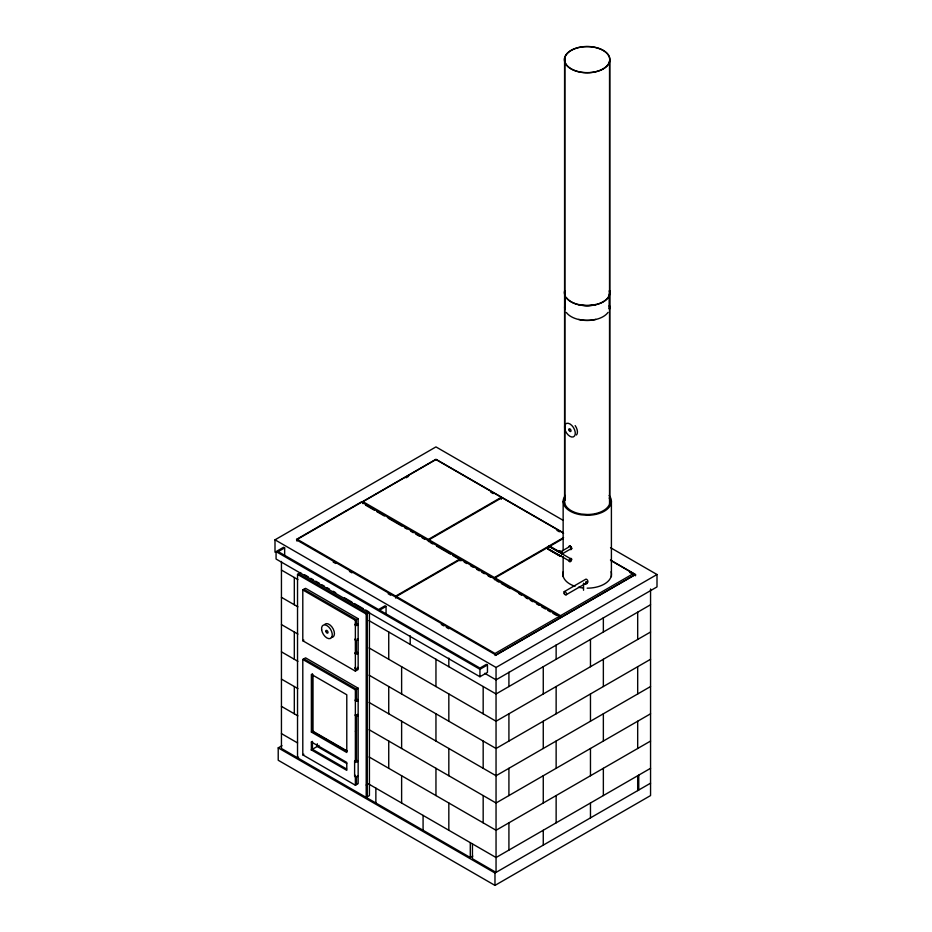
<?xml version="1.0" encoding="UTF-8"?>
<svg xmlns="http://www.w3.org/2000/svg" width="932" height="932" viewBox="0 0 932 932"><rect width="100%" height="100%" fill="white"/><g stroke="black" fill="none" stroke-linecap="round" stroke-linejoin="round"><path stroke-width="1.4" d="M274.998 552.222L274.998 539.826L435.955 446.906L562.812 520.138M296.959 541.108L296.959 539.127L361.336 501.952L460.058 558.955L460.058 560.936M386.058 613.862L386.058 606.429L379.615 610.145L479.945 668.069L486.387 664.353L487.459 664.97L487.459 672.403L479.945 676.749L276.07 559.037L276.07 551.604L283.584 547.259L284.656 547.888L284.656 555.321M362.991 503.653L362.991 501.672L435.955 459.534L501.334 497.292L501.334 499.272M284.656 547.888L278.214 551.604L378.543 609.528L384.986 605.812L386.058 606.429M406.061 477.79L408.554 476.345M298.601 757.157L297.529 757.774L297.529 574.403L300.745 572.539M302.795 589.944L305.579 588.337L358.156 618.697L358.156 669.491L355.372 671.11L302.795 640.75L302.795 589.944L355.372 620.304L358.156 618.697M362.991 501.672L428.37 539.418L501.334 497.292M429.011 541.772L429.011 539.791L501.987 497.665L563.592 533.232M302.795 640.75L303.867 640.133M296.959 539.127L395.681 596.119L460.058 558.955M366.206 614.048L369.422 612.184L369.422 795.567L366.206 797.431L366.206 614.048L297.529 574.403M302.795 659.46L305.579 657.852L358.156 688.2L358.156 783.614L355.372 785.222L302.795 754.862L302.795 659.46L355.372 689.82L358.156 688.2M429.011 539.791L494.403 577.537L563.592 537.589M495.043 579.89L495.043 577.91L562.975 538.684M571.724 548.365L562.182 553.876L562.182 552.385L559.608 550.905L558.326 551.639L559.573 552.024A1.817 1.048 60 0 0 559.608 552.385L548.878 546.187A1.817 1.048 -60 0 0 547.597 548.424L548.552 549.309M560.901 551.639L570.442 546.14M562.182 552.385L560.901 553.13A1.817 1.048 -60 0 1 562.182 553.876M650.559 588.977L650.559 795.567L494.974 885.4L278.214 760.256L278.214 747.872L281.977 745.693M311.37 732.063L346.786 752.508L346.786 694.771L311.37 674.325L311.37 732.063L312.872 731.201L347.065 750.936M564.268 591.645L585.727 579.261A1.817 1.048 60 0 1 587.882 581.172A1.817 1.048 60 0 1 586.298 582.081M566.085 594.802L587.544 582.407M311.37 741.977L346.786 762.423L346.786 770.356L311.37 749.911L311.37 741.977L312.441 741.359L312.441 749.293L346.634 769.028M302.795 754.862L303.867 754.244M311.148 750.039L318.989 745.39M355.372 731.201L356.443 730.583M559.421 616.32L495.043 653.483L396.321 596.492L460.699 559.317L559.421 616.32L559.421 618.3L495.043 655.476M560.493 615.702L633.469 573.576L633.469 575.557L560.493 617.683L560.493 615.702L495.043 577.91M633.399 574.52L635.542 575.766L635.542 574.52L496.045 655.056L296.458 539.826L435.955 459.29L562.742 532.487M276.07 551.604L479.945 669.304L487.459 664.97M274.998 539.826L496.045 667.452L657.002 574.52L657.002 586.915L496.045 679.836L484.745 673.312M650.559 604.752L496.045 693.967L368.944 620.584M366.206 785.035L367.278 784.418M650.559 632.013L496.045 721.228L369.119 647.95M650.559 659.274L496.045 748.489L369.119 675.199M650.559 686.534L496.045 775.739L369.119 702.46M650.559 713.796L496.045 803L369.119 729.721M650.559 741.057L496.045 830.261L369.119 756.982M281.441 561.448L281.441 748.489L470.287 857.522L472.78 856.089M650.559 768.306L496.045 857.522L368.408 783.835M278.214 747.872L494.974 873.004L650.559 783.183M559.608 555.367L560.901 556.101A1.817 1.048 -60 0 0 561.239 555.856M549.216 546.047L550.125 546.571M610.53 547.69L657.002 574.52M610.437 560.027L635.542 574.52M610.809 560.493L633.469 573.576M490.721 492.154L493.214 493.587M556.893 530.355L559.41 531.811M629.636 572.353L632.141 573.797M570.209 549.379L570.512 549.554A1.969 0.979 66.1 0 0 571.409 548.668A1.969 0.979 66.1 0 0 570.512 546.443L570.209 546.152A1.969 0.979 66.1 0 0 569.044 546.467M549.53 546.024L559.445 551.744M548.878 546.187L571.631 559.328M547.597 548.424L570.349 561.553M547.643 548.785L560.563 556.253M547.771 549.065L560.26 556.276M365.507 505.097L374.303 510.188M376.819 511.633L384.368 515.99M388.131 518.169L401.972 526.149M404.476 527.605L406.993 529.061M410.767 531.24L413.284 532.685M415.8 534.141L419.575 536.319M422.08 537.764L424.596 539.22M430.269 542.494L432.786 543.95M436.56 546.129L450.389 554.109M452.905 555.565L461.701 560.645M464.218 562.101L466.734 563.545M470.509 565.724L473.025 567.18M476.8 569.359L479.304 570.803M481.821 572.26L484.337 573.716M488.112 575.894L490.628 577.339M496.302 580.613L498.818 582.069M501.334 583.525L510.142 588.616M518.961 593.696L521.477 595.152M525.252 597.33L527.768 598.787M530.285 600.243L532.801 601.688M536.576 603.878L539.104 605.322M541.62 606.779L545.395 608.957M547.911 610.413L550.428 611.87M552.944 613.326L556.719 615.504M333.202 562.031L335.695 563.476M349.442 571.409L351.935 572.854M388.178 593.777L390.683 595.222M441.302 624.452L443.807 625.896M446.312 627.329L448.805 628.774M304.496 574.706L308.247 576.861M310.74 578.306L313.234 579.751M315.738 581.195L319.478 583.35M321.983 584.795L324.476 586.24M326.969 587.684L329.474 589.117M333.213 591.284L335.718 592.729M344.456 597.773L351.947 602.095M354.44 603.54L363.177 608.584M365.682 610.029L368.175 611.474M298.601 573.774L367.278 613.431L367.278 796.813M281.441 570.058L297.89 579.564M303.867 589.327L356.443 619.687L356.443 624.545M281.441 597.319L297.89 606.825M281.441 624.58L297.89 634.075M303.867 658.842L356.443 689.202L356.443 700.608M281.441 651.841L297.89 661.336M281.441 679.102L297.89 688.597M281.441 706.363L297.89 715.858M346.634 751.192L312.441 731.445L312.441 673.708M346.704 763.494L317.276 746.509L317.276 743.736M281.441 733.612L297.588 742.944M565.409 495.475A24.127 13.933 0 0 0 563.149 501.358L563.965 504.969A24.127 13.933 0 0 0 581.032 514.813L587.277 515.291A24.127 13.933 0 0 0 609.144 495.475M638.758 775.121L638.758 789.998M637.686 612.184L637.686 639.445M637.686 666.706L637.686 693.967M637.686 721.228L637.686 748.489M637.686 775.75L637.686 790.616M611.404 501.358L611.404 576.675M609.749 61.279A22.764 13.141 0 0 1 573.401 70.11A22.764 13.141 0 0 1 578.341 47.52A22.764 13.141 0 0 1 609.749 61.279L609.749 505.33M609.54 61.267A22.554 13.025 0 0 1 573.529 70.005A22.554 13.025 0 0 1 578.423 47.637A22.554 13.025 0 0 1 609.54 61.267L609.54 503.863M603.353 617.671L603.353 632.013M603.353 659.274L603.353 686.534M603.353 713.796L603.353 741.057M603.353 768.306L603.353 795.567M590.469 639.445L590.469 666.706M590.469 693.967L590.469 721.228M590.469 748.489L590.469 775.75M590.469 803L590.469 817.877M583.537 583.199L583.537 590.247M564.792 58.005L564.792 500.601M564.582 57.994L564.582 500.589M563.149 501.358L563.149 550.602M563.149 556.392L563.149 576.675M559.608 550.905L559.608 552.385M556.136 644.921L556.136 659.274M556.136 686.534L556.136 713.796M556.136 741.045L556.136 768.306M556.136 795.567L556.136 822.828M543.263 666.706L543.263 693.967M543.263 721.228L543.263 748.489M543.263 775.739L543.263 803M543.263 830.261L543.263 845.126M508.919 672.182L508.919 686.534M508.919 713.796L508.919 741.045M508.919 768.306L508.919 795.567M508.919 822.828L508.919 850.089M496.045 667.452L496.045 872.387L472.442 858.756L472.442 843.891M494.974 873.004L494.974 885.4M494.403 577.537L494.403 579.518M483.172 686.534L483.172 713.796M483.172 741.045L483.172 768.306M483.172 795.567L483.172 822.828M479.945 669.304L479.945 676.749M470.287 842.656L470.287 857.522M448.828 658.097L448.828 666.706M448.828 693.967L448.828 721.228M448.828 748.489L448.828 775.739M448.828 803L448.828 830.261M435.955 659.274L435.955 686.534M435.955 713.796L435.955 741.045M435.955 768.306L435.955 795.567M428.37 539.418L428.37 541.399M423.081 815.395L423.081 830.261M410.197 635.799L410.197 644.408M401.622 666.706L401.622 693.967M401.622 721.228L401.622 748.489M401.622 775.75L401.622 803M395.681 596.119L395.681 598.099M388.737 632.013L388.737 659.274M388.737 686.534L388.737 713.796M388.737 741.057L388.737 768.306M375.864 788.134L375.864 803M356.443 640.331L356.443 653.262M356.443 714.879L356.443 760.43M356.443 777.498L356.443 784.604M355.372 620.304L355.372 671.11M355.372 689.82L355.372 762.481M355.372 775.273L355.372 785.222M354.614 761.199L354.614 776.065M312.872 674.908L312.872 731.201M294.314 577.502L294.314 604.752M294.314 632.013L294.314 659.274M294.314 686.534L294.314 713.796M609.505 290.807A22.554 13.025 0 0 1 593.113 305.137A22.554 13.025 0 0 1 566.376 297.623M564.827 294.349A22.554 13.025 0 0 1 564.792 290.947M609.714 290.796A22.764 13.141 0 0 1 587.288 305.719A22.764 13.141 0 0 1 564.582 290.935M595.828 304.473A22.333 12.897 0 0 1 578.725 304.519M565.037 294.337A22.333 12.897 0 0 1 565.002 290.97L565.002 305.836A22.333 12.897 0 0 0 565.037 309.203M609.295 290.831A22.333 12.897 0 0 1 609.33 294.197L609.33 309.063A22.333 12.897 0 0 0 609.295 305.696M595.828 319.338A22.333 12.897 0 0 1 578.725 319.396M608.048 312.371A22.554 13.025 0 0 1 587.288 320.468A22.554 13.025 0 0 1 566.376 312.5M564.827 309.214A22.554 13.025 0 0 1 564.792 305.824M609.505 305.684A22.554 13.025 0 0 1 609.54 309.075M575.16 425.609A7.584 4.38 60 0 1 576.465 434.999M324.685 624.428A7.584 4.38 60 0 1 333.19 628.925A7.584 4.38 60 0 1 331.338 637.453M357.515 638.886A1.515 0.874 0 0 1 357.422 640.179A1.515 0.874 0 0 1 355.197 640.016A1.515 0.874 0 0 1 355.686 638.746M357.515 667.394A1.515 0.874 0 0 1 357.422 668.675A1.515 0.874 0 0 1 355.197 668.512A1.515 0.874 0 0 1 355.686 667.254M611.077 571.724A24.279 14.015 0 0 1 587.172 588.174M583.362 587.999A24.279 14.015 0 0 1 578.469 587.242M575.021 586.298A24.279 14.015 0 0 1 563.254 571.724M357.445 775.634A1.515 0.874 0 0 1 356.327 776.938A1.515 0.874 0 0 1 354.661 775.843M357.41 714.401A1.515 0.874 0 0 1 357.9 715.671A1.515 0.874 0 0 1 355.686 715.834A1.515 0.874 0 0 1 355.581 714.541M609.26 497.956A22.764 13.141 0 0 1 587.277 514.499L581.382 514.056A22.764 13.141 0 0 1 565.281 504.76L564.512 501.358A22.764 13.141 0 0 1 565.281 497.956M570.209 546.28A1.817 1.177 53 0 1 571.607 548.004A1.817 1.177 53 0 1 570.932 549.379M584.236 583.898A1.817 1.048 0 0 0 587.148 583.199L586.449 582.232A1.817 1.048 0 0 0 585.587 582.022M559.992 551.558A1.817 1.048 60 0 1 561.542 552.21A1.817 1.048 60 0 1 562.147 554.237M564.268 593.754L564.058 593.323A1.817 1.048 60 0 1 565.06 591.68A1.817 1.048 60 0 1 566.388 594.43A1.817 1.048 60 0 1 564.268 593.754M568.87 429.745A1.515 0.874 60 0 0 570.617 431.493A1.515 0.874 60 0 0 570.302 429.186A1.515 0.874 60 0 0 568.87 429.745M564.641 428.161A7.584 4.38 60 0 0 573.378 436.875A7.584 4.38 60 0 0 571.77 425.388A7.584 4.38 60 0 0 564.641 428.161M325.874 631.372A1.515 0.874 60 0 0 327.621 633.119A1.515 0.874 60 0 0 327.307 630.813A1.515 0.874 60 0 0 325.874 631.372M321.645 629.787A7.584 4.38 60 0 0 330.371 638.502A7.584 4.38 60 0 0 328.775 627.015A7.584 4.38 60 0 0 321.645 629.787M355.686 625.395A1.515 0.874 0 0 0 357.958 624.638A1.515 0.874 0 0 0 355.686 623.881A1.515 0.874 0 0 0 355.686 625.395M355.372 653.763A1.515 0.874 0 0 0 357.911 653.367A1.515 0.874 0 0 0 356.047 652.295A1.515 0.874 0 0 0 355.372 653.763M355.372 761.957A1.515 0.874 0 0 0 357.643 761.199A1.515 0.874 0 0 0 355.372 760.442A1.515 0.874 0 0 0 355.372 761.957M355.581 700.911A1.515 0.874 0 0 0 358.121 700.526A1.515 0.874 0 0 0 356.269 699.454A1.515 0.874 0 0 0 355.581 700.911M570.675 561.309A1.817 1.048 -60 0 0 571.258 558.489A1.817 1.048 -60 0 0 569.102 560.4A1.817 1.048 -60 0 0 570.675 561.309"/></g></svg>
